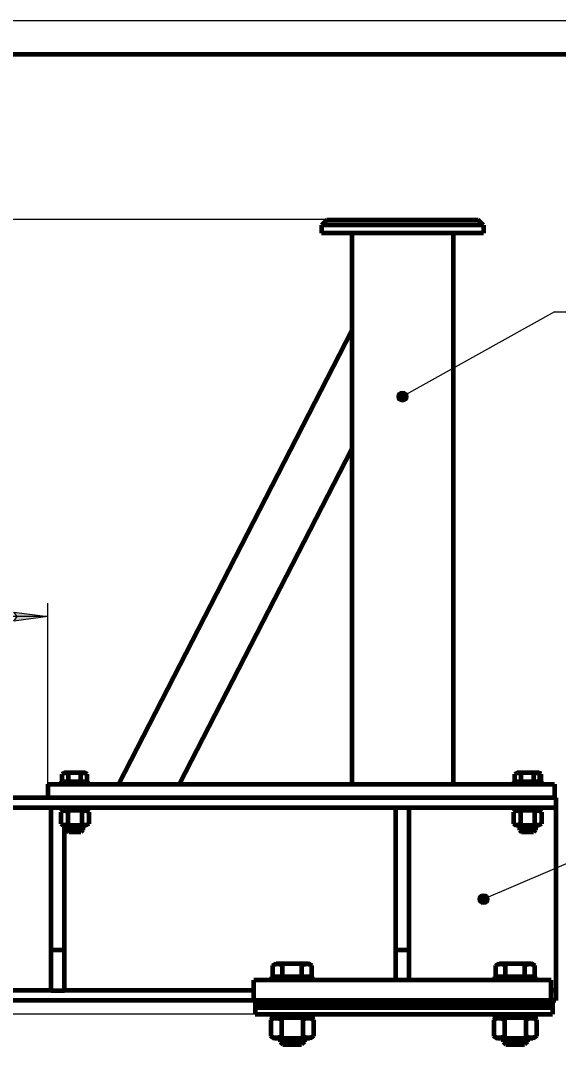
# Model space of a CAD drawing. Header units: millimetres. Extents: x 0 to 420, y 0 to 297.
# Drawn here: x 260.1 to 339.8, y 145.5 to 297 of the extents above; entities that cross this region are included whole.
import ezdxf

# ---------------------------------------------------------------- set-up
doc = ezdxf.new("R2010")
doc.units = ezdxf.units.MM
doc.linetypes.add('K5LT_BASIC', pattern=[0])
doc.linetypes.add('K5LT_THIN', pattern=[0])
doc.layers.add('Системный слой', color=7, linetype='Continuous')
doc.layers.add('Системный слой (1)', color=7, linetype='Continuous', true_color=0x6c6c6c)
doc.styles.add('KDIMTEXTSTYLE', font='GOST_AU.SHX', dxfattribs={"width": 0.96, "oblique": 15, "height": 5})
doc.styles.add('KTEXTSTYLE', font='GOST_AU.SHX', dxfattribs={"width": 0.96, "height": 5})
doc.dimstyles.new('KDIMSTYLE (0.10)', dxfattribs={"dimtxt": 5, "dimasz": 1, "dimexe": 2, "dimexo": 0, "dimgap": 1, "dimtad": 1, "dimlfac": 10, "dimtxsty": 'KDIMTEXTSTYLE', "dimsah": 1, "dimcen": 0, "dimdle": 1, "dimadec": 0, "dimazin": 0, "dimtfac": 0.667, "dimtmove": 0, "dimatfit": 3, "dimfxl": 1, "dimtvp": 1, "dimtolj": 1, "dimtzin": 0, "dimarcsym": 0})

# ---------------------------------------------------------------- blocks, each defined once
blk = doc.blocks.new('U0')
at = {"layer": 'Системный слой (1)', "color": 150, "linetype": 'K5LT_BASIC', "lineweight": 60, "true_color": 0x0080ff}
for p, q in [((294.66, 152.04), (178.34, 152.04)), ((339.34, 152.04), (338.84, 152.04))]:
    blk.add_line(p, q, dxfattribs=at)
blk = doc.blocks.new('U1')
at = {"layer": 'Системный слой (1)', "color": 150, "linetype": 'K5LT_BASIC', "lineweight": 60, "true_color": 0x0080ff}
blk.add_line((339.34, 180.54), (212.16, 180.54), dxfattribs=at)
blk = doc.blocks.new('U2')
at = {"layer": 'Системный слой (1)', "color": 150, "linetype": 'K5LT_BASIC', "lineweight": 60, "true_color": 0x0080ff}
for p, q in [((264.66, 153.54), (212.16, 153.54)), ((294.66, 153.54), (266.66, 153.54)), ((339.34, 153.54), (338.66, 153.54))]:
    blk.add_line(p, q, dxfattribs=at)
blk = doc.blocks.new('U3')
at = {"layer": 'Системный слой (1)', "color": 150, "linetype": 'K5LT_BASIC', "lineweight": 60, "true_color": 0x0080ff}
blk.add_line((339.34, 182.04), (237.66, 182.04), dxfattribs=at)
blk = doc.blocks.new('U8')
at = {"layer": 'Системный слой (1)', "color": 150, "linetype": 'K5LT_BASIC', "lineweight": 60, "true_color": 0x0080ff}
for p, q in [((333.34, 155.54), (330.34, 155.54)), ((336.34, 155.54), (333.34, 155.54))]:
    blk.add_line(p, q, dxfattribs=at)
blk = doc.blocks.new('U9')
at = {"layer": 'Системный слой (1)', "color": 150, "linetype": 'K5LT_BASIC', "lineweight": 60, "true_color": 0x0080ff}
for p, q in [((330.34, 149.54), (333.34, 149.54)), ((333.34, 149.54), (336.34, 149.54))]:
    blk.add_line(p, q, dxfattribs=at)
blk = doc.blocks.new('U10')
at = {"layer": 'Системный слой (1)', "color": 150, "linetype": 'K5LT_BASIC', "lineweight": 60, "true_color": 0x0080ff}
for p, q in [((300.34, 155.54), (297.34, 155.54)), ((303.34, 155.54), (300.34, 155.54))]:
    blk.add_line(p, q, dxfattribs=at)
blk = doc.blocks.new('U11')
at = {"layer": 'Системный слой (1)', "color": 150, "linetype": 'K5LT_BASIC', "lineweight": 60, "true_color": 0x0080ff}
for p, q in [((335.16, 177.24), (333.96, 177.24)), ((336.36, 177.24), (335.16, 177.24))]:
    blk.add_line(p, q, dxfattribs=at)
blk = doc.blocks.new('U12')
at = {"layer": 'Системный слой (1)', "color": 150, "linetype": 'K5LT_BASIC', "lineweight": 60, "true_color": 0x0080ff}
for p, q in [((335.16, 176.94), (334.26, 176.94)), ((336.06, 176.94), (335.16, 176.94))]:
    blk.add_line(p, q, dxfattribs=at)
blk = doc.blocks.new('U19')
at = {"layer": 'Системный слой (1)', "color": 150, "linetype": 'K5LT_BASIC', "lineweight": 60, "true_color": 0x0080ff}
for p, q in [((297.34, 149.54), (300.34, 149.54)), ((300.34, 149.54), (303.34, 149.54))]:
    blk.add_line(p, q, dxfattribs=at)
blk = doc.blocks.new('U21')
at = {"layer": 'Системный слой (1)', "color": 150, "linetype": 'K5LT_BASIC', "lineweight": 60, "true_color": 0x0080ff}
for p, q in [((268.16, 177.24), (266.96, 177.24)), ((269.36, 177.24), (268.16, 177.24))]:
    blk.add_line(p, q, dxfattribs=at)
blk = doc.blocks.new('U22')
at = {"layer": 'Системный слой (1)', "color": 150, "linetype": 'K5LT_BASIC', "lineweight": 60, "true_color": 0x0080ff}
for p, q in [((268.16, 176.94), (267.26, 176.94)), ((269.06, 176.94), (268.16, 176.94))]:
    blk.add_line(p, q, dxfattribs=at)
blk = doc.blocks.new('D0')
at = {"layer": 'Системный слой (1)'}
for points in [[(63.82, 262.54), (63.16, 267.54), (62.51, 262.54), (63.16, 263.04)], [(63.16, 150.04), (63.82, 155.04), (63.16, 154.54), (62.51, 155.04)]]:
    blk.add_hatch(color=7, dxfattribs=at).paths.add_polyline_path(points)
at = {"layer": 'Системный слой (1)', "color": 7, "linetype": 'K5LT_THIN', "lineweight": 18}
for p, q in [((305.46, 267.54), (61.16, 267.54)), ((62.51, 262.54), (63.16, 267.54)), ((63.16, 267.54), (63.82, 262.54)), ((63.16, 267.54), (63.16, 150.04)), ((63.16, 263.04), (62.51, 262.54)), ((63.82, 262.54), (63.16, 263.04)), ((63.16, 150.04), (62.51, 155.04)), ((62.51, 155.04), (63.16, 154.54)), ((63.16, 154.54), (63.82, 155.04)), ((63.82, 155.04), (63.16, 150.04)), ((294.84, 150.04), (61.16, 150.04))]:
    blk.add_line(p, q, dxfattribs=at)
blk.add_wipeout([(62.16, 201.2), (54.78, 201.2), (54.78, 215.77), (62.16, 215.77)]).dxf.layer = 'Системный слой (1)'
at = {"layer": 'Системный слой (1)', "color": 7, "insert": (55.58, 201.2), "char_height": 5, "attachment_point": 1, "rotation": 90, "style": 'KTEXTSTYLE'}
blk.add_mtext('\\H5.0;\\W1.000;\\Q15;\\Q15;\\W0.965;1175*', dxfattribs=at)
blk = doc.blocks.new('KDIMARROW_01')
at = {"layer": 'Системный слой'}
blk.add_hatch(color=0, dxfattribs=at).paths.add_polyline_path([(0, 0), (-5, 0.66), (-4.5, 0), (-5, -0.66)])
at = {"layer": 'Системный слой', "color": 0, "linetype": 'K5LT_THIN', "lineweight": 18}
for p, q in [((-4.5, 0), (-5, 0.66)), ((-5, 0.66), (0, 0)), ((0, 0), (-5, -0.66)), ((-5, -0.66), (-4.5, 0)), ((0, 0), (-1, 0))]:
    blk.add_line(p, q, dxfattribs=at)
blk = doc.blocks.new('D1')
at = {"layer": 'Системный слой (1)'}
for points in [[(242.66, 208.16), (242.16, 208.82), (242.66, 209.48), (237.66, 208.82)], [(264.16, 208.82), (259.16, 209.48), (259.66, 208.82), (259.16, 208.16)]]:
    blk.add_hatch(color=7, dxfattribs=at).paths.add_polyline_path(points)
at = {"layer": 'Системный слой (1)', "color": 7, "linetype": 'K5LT_THIN', "lineweight": 18}
for p, q in [((237.66, 184.04), (237.66, 210.82)), ((264.16, 184.04), (264.16, 210.82)), ((237.66, 208.82), (242.66, 209.48)), ((242.66, 209.48), (242.16, 208.82)), ((259.66, 208.82), (259.16, 209.48)), ((259.16, 209.48), (264.16, 208.82)), ((242.66, 208.16), (237.66, 208.82)), ((264.16, 208.82), (237.66, 208.82)), ((242.16, 208.82), (242.66, 208.16)), ((264.16, 208.82), (259.16, 208.16)), ((259.16, 208.16), (259.66, 208.82))]:
    blk.add_line(p, q, dxfattribs=at)
blk.add_wipeout([(245.37, 209.82), (245.37, 217.2), (256.01, 217.2), (256.01, 209.82)]).dxf.layer = 'Системный слой (1)'
at = {"layer": 'Системный слой (1)', "color": 7, "insert": (245.37, 216.41), "char_height": 5, "attachment_point": 1, "style": 'KTEXTSTYLE'}
blk.add_mtext('\\H5.0;\\W1.000;\\Q15;\\Q15;\\W0.965;265', dxfattribs=at)
blk = doc.blocks.new('U24')
at = {"layer": 'Системный слой (1)'}
blk.add_hatch(color=7, dxfattribs=at).paths.add_polyline_path([(317.46, 241.37), (317.38, 241.71), (317.16, 241.99), (316.84, 242.15), (316.48, 242.15), (316.16, 241.99), (315.94, 241.72), (315.86, 241.37), (315.94, 241.02), (316.16, 240.74), (316.47, 240.59), (316.83, 240.59), (317.15, 240.74), (317.38, 241.01), (317.46, 241.36)])
at = {"layer": 'Системный слой (1)', "color": 7, "linetype": 'K5LT_THIN', "lineweight": 18}
for q in [(316.66, 241.37), (348.67, 253.89)]:
    blk.add_line((339.16, 253.89), q, dxfattribs=at)
blk.add_arc((316.66, 241.37), 0.8, 0, 360, dxfattribs=at)
at = {"layer": 'Системный слой (1)', "color": 7, "insert": (341.16, 261.89), "char_height": 7, "attachment_point": 1, "style": 'KTEXTSTYLE'}
blk.add_mtext('\\H5.0;\\W1.000;\\Q15;\\Q15;\\W0.965;\\H7.00;{\\c16711680;1}', dxfattribs=at)
blk = doc.blocks.new('U25')
at = {"layer": 'Системный слой (1)'}
blk.add_hatch(color=7, dxfattribs=at).paths.add_polyline_path([(329.46, 167.04), (329.38, 167.38), (329.16, 167.66), (328.84, 167.82), (328.48, 167.82), (328.16, 167.66), (327.94, 167.39), (327.86, 167.04), (327.94, 166.69), (328.16, 166.41), (328.47, 166.26), (328.83, 166.26), (329.15, 166.41), (329.38, 166.68), (329.46, 167.03)])
at = {"layer": 'Системный слой (1)', "color": 7, "linetype": 'K5LT_THIN', "lineweight": 18}
for q in [(328.66, 167.04), (358.4, 175.23)]:
    blk.add_line((347.78, 175.23), q, dxfattribs=at)
blk.add_arc((328.66, 167.04), 0.8, 0, 360, dxfattribs=at)
at = {"layer": 'Системный слой (1)', "color": 7, "insert": (349.78, 183.23), "char_height": 7, "attachment_point": 1, "style": 'KTEXTSTYLE'}
blk.add_mtext('\\H5.0;\\W1.000;\\Q15;\\Q15;\\W0.965;\\H7.00;{\\c16711680;3}', dxfattribs=at)
blk = doc.blocks.new('U31')
at = {"layer": 'Системный слой (1)', "color": 150, "linetype": 'K5LT_BASIC', "lineweight": 60, "true_color": 0x0080ff}
for p, q in [((336.9, 185.67), (336.76, 185.69)), ((337.05, 185.62), (336.9, 185.67)), ((337.19, 185.55), (337.05, 185.62))]:
    blk.add_line(p, q, dxfattribs=at)
blk = doc.blocks.new('U95')
at = {"color": 7, "linetype": 'K5LT_THIN', "lineweight": 18}
blk.add_line((0, 297), (420, 297), dxfattribs=at)
at = {"color": 150, "linetype": 'K5LT_BASIC', "lineweight": 60, "true_color": 0x0080ff}
blk.add_line((20, 292), (415, 292), dxfattribs=at)

msp = doc.modelspace()

# ---------------------------------------------------------------- linework, layer by layer
at = {"layer": 'Системный слой (1)', "color": 150, "linetype": 'K5LT_BASIC', "lineweight": 60, "true_color": 0x0080ff}
for p, q in [((305.4581, 267.5375), (304.6581, 266.7375)), ((328.6581, 266.7375), (304.6581, 266.7375)), ((304.6581, 266.7375), (304.6581, 265.5375)), ((305.4581, 267.5375), (327.8581, 267.5375)), ((328.6581, 266.7375), (327.8581, 267.5375)), ((328.6581, 266.7375), (328.6581, 265.5375)), ((328.6581, 265.5375), (304.6581, 265.5375)), ((309.1581, 265.5375), (309.1581, 184.0375)), ((324.1581, 265.5375), (324.1581, 184.0375)), ((274.674, 184.0375), (309.1581, 251.0898)), ((283.67, 184.0375), (309.1581, 233.5976)), ((266.3105, 185.5484), (266.6381, 185.7375)), ((266.3105, 184.4375), (266.3105, 185.5484)), ((269.6781, 185.7375), (266.6381, 185.7375)), ((267.2343, 184.4375), (267.2343, 185.5484)), ((269.0818, 184.4375), (269.0818, 185.5484)), ((270.0056, 185.5484), (269.6781, 185.7375)), ((270.0056, 184.4375), (270.0056, 185.5484)), ((333.3105, 185.5484), (333.6381, 185.7375)), ((333.3105, 184.4375), (333.3105, 185.5484)), ((336.6781, 185.7375), (333.6381, 185.7375)), ((334.2343, 184.4375), (334.2343, 185.5484)), ((336.0818, 184.4375), (336.0818, 185.5484)), ((337.0056, 185.5484), (336.6781, 185.7375)), ((336.8592, 185.7375), (336.6781, 185.7375)), ((337.1867, 185.5484), (336.8592, 185.7375)), ((337.0056, 184.4375), (337.0056, 185.5484)), ((337.1867, 184.4375), (337.1867, 185.5484)), ((264.1581, 184.0375), (339.1581, 184.0375)), ((264.1581, 184.0375), (264.1581, 182.0375)), ((266.2081, 184.0375), (266.2081, 184.4375)), ((266.2081, 184.4375), (270.1081, 184.4375)), ((270.1081, 184.0375), (270.1081, 184.4375)), ((333.2081, 184.0375), (333.2081, 184.4375)), ((333.2081, 184.4375), (337.1081, 184.4375)), ((337.1081, 184.4375), (337.2892, 184.4375)), ((337.1081, 184.0375), (337.1081, 184.4375)), ((337.2892, 184.0375), (337.2892, 184.4375)), ((339.1581, 184.0375), (339.1581, 182.0375)), ((339.3392, 182.0375), (339.3392, 180.5375)), ((264.6581, 159.5375), (264.6581, 180.5375)), ((266.2081, 180.5375), (266.2081, 180.1375)), ((270.1081, 180.5375), (270.1081, 180.1375)), ((315.6581, 159.5375), (315.6581, 180.5375)), ((317.6581, 159.5375), (317.6581, 180.5375)), ((333.2081, 180.5375), (333.2081, 180.1375)), ((337.1081, 180.5375), (337.1081, 180.1375)), ((339.3392, 180.5375), (339.3392, 178.7375)), ((266.4481, 180.1375), (266.0796, 179.9248)), ((266.0796, 179.9248), (266.0796, 178.2002)), ((270.1081, 180.1375), (266.2081, 180.1375)), ((267.1188, 179.9248), (267.1188, 178.2002)), ((269.1973, 179.9248), (269.1973, 178.2002)), ((269.8681, 180.1375), (270.2365, 179.9248)), ((270.2365, 179.9248), (270.2365, 178.2002)), ((333.4481, 180.1375), (333.0796, 179.9248)), ((333.0796, 179.9248), (333.0796, 178.2002)), ((337.1081, 180.1375), (333.2081, 180.1375)), ((334.1188, 179.9248), (334.1188, 178.2002)), ((336.1973, 179.9248), (336.1973, 178.2002)), ((336.8681, 180.1375), (337.2365, 179.9248)), ((337.2365, 179.9248), (337.2365, 178.2002)), ((339.3392, 178.7375), (339.3392, 155.3375)), ((266.0796, 178.2002), (266.4481, 177.9875)), ((266.4481, 177.9875), (269.8681, 177.9875)), ((266.6581, 159.5375), (266.6581, 177.9875)), ((266.9581, 177.9875), (266.9581, 177.2375)), ((266.9581, 177.2375), (267.2581, 176.9375)), ((269.3581, 177.2375), (269.0581, 176.9375)), ((269.3581, 177.9875), (269.3581, 177.2375)), ((270.2365, 178.2002), (269.8681, 177.9875)), ((333.0796, 178.2002), (333.4481, 177.9875)), ((333.4481, 177.9875), (336.8681, 177.9875)), ((333.9581, 177.9875), (333.9581, 177.2375)), ((333.9581, 177.2375), (334.2581, 176.9375)), ((336.3581, 177.2375), (336.0581, 176.9375)), ((336.3581, 177.9875), (336.3581, 177.2375)), ((337.2365, 178.2002), (336.8681, 177.9875)), ((264.6581, 153.5375), (264.6581, 159.5375)), ((264.6581, 159.5375), (266.6581, 159.5375)), ((266.6581, 153.5375), (266.6581, 159.5375)), ((315.6581, 155.0375), (315.6581, 159.5375)), ((315.6581, 159.5375), (317.6581, 159.5375)), ((317.6581, 155.0375), (317.6581, 159.5375)), ((297.4525, 157.242), (297.9642, 157.5375)), ((297.9642, 157.5375), (302.7142, 157.5375)), ((303.226, 157.242), (302.7142, 157.5375)), ((330.4525, 157.242), (330.9642, 157.5375)), ((330.9642, 157.5375), (335.7142, 157.5375)), ((336.226, 157.242), (335.7142, 157.5375)), ((297.4525, 155.5375), (297.4525, 157.242)), ((298.8958, 155.5375), (298.8958, 157.242)), ((301.7826, 155.5375), (301.7826, 157.242)), ((303.226, 155.5375), (303.226, 157.242)), ((330.4525, 155.5375), (330.4525, 157.242)), ((331.8958, 155.5375), (331.8958, 157.242)), ((334.7826, 155.5375), (334.7826, 157.242)), ((336.226, 155.5375), (336.226, 157.242)), ((294.6581, 152.0375), (294.6581, 155.0375)), ((338.6581, 155.0375), (294.6581, 155.0375)), ((297.3392, 155.0375), (297.3392, 155.5375)), ((303.3392, 155.0375), (303.3392, 155.5375)), ((330.3392, 155.0375), (330.3392, 155.5375)), ((336.3392, 155.0375), (336.3392, 155.5375)), ((338.6581, 152.0375), (338.6581, 155.0375)), ((339.3392, 155.3375), (339.3392, 153.5375)), ((264.6581, 153.5375), (266.6581, 153.5375)), ((339.3392, 153.5375), (339.3392, 152.0375)), ((338.6581, 152.0375), (294.6581, 152.0375)), ((294.8392, 152.0375), (294.8392, 151.9375)), ((294.8392, 151.9375), (338.8392, 151.9375)), ((294.8392, 151.9375), (294.8392, 151.8375)), ((338.8392, 151.9375), (294.8392, 151.9375)), ((294.8392, 151.8375), (294.8392, 151.5375)), ((338.8392, 151.8375), (294.8392, 151.8375)), ((294.8392, 151.8375), (338.8392, 151.8375)), ((294.8392, 151.5375), (338.8392, 151.5375)), ((294.8392, 151.5375), (294.8392, 151.0375)), ((338.8392, 151.5375), (294.8392, 151.5375)), ((338.8392, 152.0375), (338.6581, 152.0375)), ((338.8392, 152.0375), (338.8392, 151.9375)), ((338.8392, 151.9375), (338.8392, 151.8375)), ((338.8392, 151.8375), (338.8392, 151.5375)), ((338.8392, 151.5375), (338.8392, 151.0375)), ((294.8392, 151.0375), (294.8392, 150.0375)), ((294.8392, 151.0375), (338.8392, 151.0375)), ((294.8392, 151.0375), (338.8392, 151.0375)), ((294.8392, 150.0375), (338.8392, 150.0375)), ((297.3392, 150.0375), (297.3392, 149.5375)), ((303.3392, 150.0375), (303.3392, 149.5375)), ((330.3392, 150.0375), (330.3392, 149.5375)), ((336.3392, 150.0375), (336.3392, 149.5375)), ((338.8392, 151.0375), (338.8392, 150.0375)), ((297.7267, 149.5375), (297.1638, 149.2125)), ((297.1638, 149.2125), (297.1638, 146.7625)), ((298.7515, 149.2125), (298.7515, 146.7625)), ((301.9269, 149.2125), (301.9269, 146.7625)), ((302.9517, 149.5375), (303.5146, 149.2125)), ((303.5146, 149.2125), (303.5146, 146.7625)), ((330.7267, 149.5375), (330.1638, 149.2125)), ((330.1638, 149.2125), (330.1638, 146.7625)), ((331.7515, 149.2125), (331.7515, 146.7625)), ((334.9269, 149.2125), (334.9269, 146.7625)), ((335.9517, 149.5375), (336.5146, 149.2125)), ((336.5146, 149.2125), (336.5146, 146.7625)), ((297.1638, 146.7625), (297.7267, 146.4375)), ((302.9517, 146.4375), (297.7267, 146.4375)), ((298.5392, 146.4375), (298.5392, 145.9375)), ((298.5392, 145.9375), (302.1392, 145.9375)), ((298.5392, 145.9375), (298.9392, 145.5375)), ((298.9392, 145.5375), (301.7392, 145.5375)), ((302.1392, 145.9375), (301.7392, 145.5375)), ((302.1392, 146.4375), (302.1392, 145.9375)), ((303.5146, 146.7625), (302.9517, 146.4375)), ((330.1638, 146.7625), (330.7267, 146.4375)), ((335.9517, 146.4375), (330.7267, 146.4375)), ((331.5392, 146.4375), (331.5392, 145.9375)), ((331.5392, 145.9375), (335.1392, 145.9375)), ((331.5392, 145.9375), (331.9392, 145.5375)), ((331.9392, 145.5375), (334.7392, 145.5375)), ((335.1392, 145.9375), (334.7392, 145.5375)), ((335.1392, 146.4375), (335.1392, 145.9375)), ((336.5146, 146.7625), (335.9517, 146.4375))]:
    msp.add_line(p, q, dxfattribs=at)
at = {"layer": 'Системный слой (1)', "color": 7, "linetype": 'K5LT_THIN', "lineweight": 18}
for p, q in [((267.1204, 177.9875), (267.1204, 177.2375)), ((267.1204, 177.2375), (267.1204, 177.0751)), ((269.1957, 177.9875), (269.1957, 177.2375)), ((269.1957, 177.2375), (269.1957, 177.0751)), ((334.1204, 177.9875), (334.1204, 177.2375)), ((334.1204, 177.2375), (334.1204, 177.0751)), ((336.1957, 177.9875), (336.1957, 177.2375)), ((336.1957, 177.2375), (336.1957, 177.0751)), ((298.7557, 146.4375), (298.7557, 145.9375)), ((298.7557, 145.9375), (298.7557, 145.721)), ((301.9227, 146.4375), (301.9227, 145.9375)), ((301.9227, 145.9375), (301.9227, 145.721)), ((331.7557, 146.4375), (331.7557, 145.9375)), ((331.7557, 145.9375), (331.7557, 145.721)), ((334.9227, 146.4375), (334.9227, 145.9375)), ((334.9227, 145.9375), (334.9227, 145.721))]:
    msp.add_line(p, q, dxfattribs=at)
at = {"layer": 'Системный слой (1)', "color": 150, "linetype": 'K5LT_BASIC', "lineweight": 60, "true_color": 0x0080ff}
for points, knots in [([(334.2343, 185.5484), (334.2028, 185.5666), (334.1503, 185.5946), (334.0829, 185.6247), (334.0251, 185.647), (333.9765, 185.6623), (333.9233, 185.6755), (333.8827, 185.683), (333.835, 185.6889), (333.7884, 185.6919), (333.7345, 185.6909), (333.683, 185.6862), (333.6331, 185.678), (333.5762, 185.6647), (333.5051, 185.6425), (333.4137, 185.6046), (333.3469, 185.5694), (333.3105, 185.5484)], [0, 0, 0, 0, 1.88979329, 3.12827342, 3.97396019, 5.2759734, 5.96225261, 7.06223471, 7.62070709, 8.71525498, 9.7460926, 10.72175699, 11.68134955, 12.62902123, 14.02181603, 15.8203813, 18, 18, 18, 18]), ([(337.0056, 185.5484), (336.9741, 185.5666), (336.9215, 185.5946), (336.8542, 185.6247), (336.7964, 185.647), (336.7478, 185.6623), (336.6946, 185.6755), (336.654, 185.683), (336.6063, 185.6889), (336.5596, 185.6919), (336.5058, 185.6909), (336.4543, 185.6862), (336.4044, 185.678), (336.3475, 185.6647), (336.2764, 185.6425), (336.185, 185.6046), (336.1181, 185.5694), (336.0818, 185.5484)], [0, 0, 0, 0, 1.88979329, 3.12827342, 3.97396019, 5.2759734, 5.96225261, 7.06223471, 7.62070709, 8.71525498, 9.7460926, 10.72175699, 11.68134955, 12.62902123, 14.02181603, 15.8203813, 18, 18, 18, 18]), ([(334.1188, 179.9248), (334.0834, 179.9452), (334.031, 179.9732), (333.9553, 180.0078), (333.8904, 180.0335), (333.8288, 180.0529), (333.7797, 180.0651), (333.7449, 180.0722), (333.7126, 180.0775), (333.6801, 180.0816), (333.6376, 180.0851), (333.5864, 180.0862), (333.5366, 180.0834), (333.489, 180.0782), (333.4425, 180.0705), (333.3874, 180.0577), (333.3246, 180.0391), (333.2214, 180.0006), (333.1372, 179.958), (333.0796, 179.9248)], [0, 0, 0, 0, 2.09977032, 3.08031788, 4.41551132, 5.86219267, 6.62472512, 7.23145174, 7.84692746, 8.46745232, 9.08439912, 10.26857259, 11.37758321, 11.91306333, 12.97927728, 14.03224581, 15.06895869, 16.58730312, 20, 20, 20, 20]), ([(337.2365, 179.9248), (337.2011, 179.9452), (337.1487, 179.9732), (337.073, 180.0078), (337.0081, 180.0335), (336.9465, 180.0529), (336.8974, 180.0651), (336.8626, 180.0722), (336.8303, 180.0775), (336.7978, 180.0816), (336.7552, 180.0851), (336.704, 180.0862), (336.6543, 180.0834), (336.6067, 180.0782), (336.5602, 180.0705), (336.5051, 180.0577), (336.4423, 180.0391), (336.3391, 180.0006), (336.2549, 179.958), (336.1973, 179.9248)], [0, 0, 0, 0, 2.09977032, 3.08031788, 4.41551132, 5.86219267, 6.62472512, 7.23145174, 7.84692746, 8.46745232, 9.08439912, 10.26857259, 11.37758321, 11.91306333, 12.97927728, 14.03224581, 15.06895869, 16.58730312, 20, 20, 20, 20]), ([(333.0796, 178.2002), (333.1151, 178.1797), (333.1674, 178.1518), (333.2431, 178.1172), (333.3081, 178.0915), (333.3696, 178.0721), (333.4188, 178.0599), (333.4535, 178.0528), (333.4858, 178.0475), (333.5183, 178.0434), (333.5609, 178.0399), (333.6121, 178.0388), (333.6618, 178.0416), (333.7094, 178.0468), (333.7559, 178.0545), (333.8111, 178.0673), (333.8738, 178.0859), (333.9771, 178.1244), (334.0613, 178.167), (334.1188, 178.2002)], [0, 0, 0, 0, 2.09977032, 3.08031788, 4.41551132, 5.86219267, 6.62472512, 7.23145174, 7.84692746, 8.46745232, 9.08439912, 10.26857259, 11.37758321, 11.91306333, 12.97927728, 14.03224581, 15.06895869, 16.58730312, 20, 20, 20, 20]), ([(336.1973, 178.2002), (336.2328, 178.1797), (336.2851, 178.1518), (336.3608, 178.1172), (336.4257, 178.0915), (336.4873, 178.0721), (336.5365, 178.0599), (336.5712, 178.0528), (336.6035, 178.0475), (336.636, 178.0434), (336.6786, 178.0399), (336.7298, 178.0388), (336.7795, 178.0416), (336.8271, 178.0468), (336.8736, 178.0545), (336.9288, 178.0673), (336.9915, 178.0859), (337.0948, 178.1244), (337.179, 178.167), (337.2365, 178.2002)], [0, 0, 0, 0, 2.09977032, 3.08031788, 4.41551132, 5.86219267, 6.62472512, 7.23145174, 7.84692746, 8.46745232, 9.08439912, 10.26857259, 11.37758321, 11.91306333, 12.97927728, 14.03224581, 15.06895869, 16.58730312, 20, 20, 20, 20]), ([(330.4525, 157.242), (330.5017, 157.2705), (330.5744, 157.3093), (330.6796, 157.3573), (330.7521, 157.386), (330.8191, 157.4086), (330.8725, 157.4243), (330.9235, 157.437), (330.9718, 157.4468), (331.0166, 157.4542), (331.0618, 157.4598), (331.1144, 157.4642), (331.172, 157.466), (331.2281, 157.4644), (331.2748, 157.4609), (331.3272, 157.4551), (331.3918, 157.4445), (331.4684, 157.4267), (331.5555, 157.4008), (331.6989, 157.3474), (331.8159, 157.2882), (331.8958, 157.242)], [0, 0, 0, 0, 2.30974736, 3.38834967, 4.85706245, 5.63835449, 6.44841194, 7.28719763, 7.95459691, 8.6316202, 9.31419756, 9.99283903, 10.99975125, 11.91189096, 12.51534154, 13.10436966, 14.27720501, 15.4354704, 16.57585456, 18.24603343, 22, 22, 22, 22]), ([(334.7826, 157.242), (334.8318, 157.2705), (334.9046, 157.3093), (335.0097, 157.3573), (335.0822, 157.386), (335.1492, 157.4086), (335.2026, 157.4243), (335.2536, 157.437), (335.3019, 157.4468), (335.3467, 157.4542), (335.3919, 157.4598), (335.4445, 157.4642), (335.5022, 157.466), (335.5582, 157.4644), (335.6049, 157.4609), (335.6573, 157.4551), (335.7219, 157.4445), (335.7985, 157.4267), (335.8857, 157.4008), (336.0291, 157.3474), (336.146, 157.2882), (336.226, 157.242)], [0, 0, 0, 0, 2.30974736, 3.38834967, 4.85706245, 5.63835449, 6.44841194, 7.28719763, 7.95459691, 8.6316202, 9.31419756, 9.99283903, 10.99975125, 11.91189096, 12.51534154, 13.10436966, 14.27720501, 15.4354704, 16.57585456, 18.24603343, 22, 22, 22, 22]), ([(330.1638, 149.2125), (330.218, 149.2438), (330.298, 149.2864), (330.4136, 149.3393), (330.4934, 149.3709), (330.5671, 149.3957), (330.6258, 149.413), (330.682, 149.4269), (330.735, 149.4378), (330.7844, 149.4459), (330.8341, 149.4521), (330.8919, 149.4568), (330.9553, 149.4588), (331.0169, 149.4571), (331.0683, 149.4532), (331.126, 149.4468), (331.1971, 149.4352), (331.2813, 149.4156), (331.3772, 149.3871), (331.5349, 149.3284), (331.6636, 149.2633), (331.7515, 149.2125)], [0, 0, 0, 0, 2.30974736, 3.38834967, 4.85706245, 5.63835449, 6.44841194, 7.28719763, 7.95459691, 8.6316202, 9.31419756, 9.99283903, 10.99975125, 11.91189096, 12.51534154, 13.10436966, 14.27720501, 15.4354704, 16.57585456, 18.24603343, 22, 22, 22, 22]), ([(334.9269, 149.2125), (334.9811, 149.2438), (335.0611, 149.2864), (335.1768, 149.3393), (335.2565, 149.3709), (335.3302, 149.3957), (335.3889, 149.413), (335.4451, 149.4269), (335.4981, 149.4378), (335.5475, 149.4459), (335.5972, 149.4521), (335.655, 149.4568), (335.7185, 149.4588), (335.7801, 149.4571), (335.8315, 149.4532), (335.8891, 149.4468), (335.9602, 149.4352), (336.0444, 149.4156), (336.1403, 149.3871), (336.2981, 149.3284), (336.4267, 149.2633), (336.5146, 149.2125)], [0, 0, 0, 0, 2.30974736, 3.38834967, 4.85706245, 5.63835449, 6.44841194, 7.28719763, 7.95459691, 8.6316202, 9.31419756, 9.99283903, 10.99975125, 11.91189096, 12.51534154, 13.10436966, 14.27720501, 15.4354704, 16.57585456, 18.24603343, 22, 22, 22, 22]), ([(298.7515, 146.7625), (298.6973, 146.7312), (298.6173, 146.6885), (298.5017, 146.6357), (298.4219, 146.6041), (298.3482, 146.5793), (298.2895, 146.562), (298.2333, 146.5481), (298.1803, 146.5372), (298.1309, 146.5291), (298.0812, 146.5229), (298.0234, 146.5182), (297.96, 146.5162), (297.8983, 146.5179), (297.847, 146.5218), (297.7893, 146.5281), (297.7182, 146.5398), (297.634, 146.5594), (297.5381, 146.5879), (297.3804, 146.6466), (297.2517, 146.7117), (297.1638, 146.7625)], [0, 0, 0, 0, 2.30974736, 3.38834967, 4.85706245, 5.63835449, 6.44841194, 7.28719763, 7.95459691, 8.6316202, 9.31419756, 9.99283903, 10.99975125, 11.91189096, 12.51534154, 13.10436966, 14.27720501, 15.4354704, 16.57585456, 18.24603343, 22, 22, 22, 22]), ([(303.5146, 146.7625), (303.4605, 146.7312), (303.3804, 146.6885), (303.2648, 146.6357), (303.185, 146.6041), (303.1113, 146.5793), (303.0526, 146.562), (302.9965, 146.5481), (302.9434, 146.5372), (302.8941, 146.5291), (302.8444, 146.5229), (302.7866, 146.5182), (302.7231, 146.5162), (302.6615, 146.5179), (302.6101, 146.5218), (302.5524, 146.5281), (302.4814, 146.5398), (302.3971, 146.5594), (302.3012, 146.5879), (302.1435, 146.6466), (302.0149, 146.7117), (301.9269, 146.7625)], [0, 0, 0, 0, 2.30974736, 3.38834967, 4.85706245, 5.63835449, 6.44841194, 7.28719763, 7.95459691, 8.6316202, 9.31419756, 9.99283903, 10.99975125, 11.91189096, 12.51534154, 13.10436966, 14.27720501, 15.4354704, 16.57585456, 18.24603343, 22, 22, 22, 22]), ([(331.7515, 146.7625), (331.6973, 146.7312), (331.6173, 146.6885), (331.5017, 146.6357), (331.4219, 146.6041), (331.3482, 146.5793), (331.2895, 146.562), (331.2333, 146.5481), (331.1803, 146.5372), (331.1309, 146.5291), (331.0812, 146.5229), (331.0234, 146.5182), (330.96, 146.5162), (330.8983, 146.5179), (330.847, 146.5218), (330.7893, 146.5281), (330.7182, 146.5398), (330.634, 146.5594), (330.5381, 146.5879), (330.3804, 146.6466), (330.2517, 146.7117), (330.1638, 146.7625)], [0, 0, 0, 0, 2.30974736, 3.38834967, 4.85706245, 5.63835449, 6.44841194, 7.28719763, 7.95459691, 8.6316202, 9.31419756, 9.99283903, 10.99975125, 11.91189096, 12.51534154, 13.10436966, 14.27720501, 15.4354704, 16.57585456, 18.24603343, 22, 22, 22, 22]), ([(336.5146, 146.7625), (336.4605, 146.7312), (336.3804, 146.6885), (336.2648, 146.6357), (336.185, 146.6041), (336.1113, 146.5793), (336.0526, 146.562), (335.9965, 146.5481), (335.9434, 146.5372), (335.8941, 146.5291), (335.8444, 146.5229), (335.7866, 146.5182), (335.7231, 146.5162), (335.6615, 146.5179), (335.6101, 146.5218), (335.5524, 146.5281), (335.4814, 146.5398), (335.3971, 146.5594), (335.3012, 146.5879), (335.1435, 146.6466), (335.0149, 146.7117), (334.9269, 146.7625)], [0, 0, 0, 0, 2.30974736, 3.38834967, 4.85706245, 5.63835449, 6.44841194, 7.28719763, 7.95459691, 8.6316202, 9.31419756, 9.99283903, 10.99975125, 11.91189096, 12.51534154, 13.10436966, 14.27720501, 15.4354704, 16.57585456, 18.24603343, 22, 22, 22, 22])]:
    msp.add_open_spline(points, degree=3, knots=knots, dxfattribs=at)

# ---------------------------------------------------------------- block references
at = {"layer": 'Системный слой (1)'}
for name in ['U24', 'U31', 'U3', 'U25', 'U1', 'U21', 'U11', 'U22', 'U12', 'U10', 'U8', 'U2', 'U0', 'U19', 'U9']:
    msp.add_blockref(name, (0, 0), dxfattribs=at)

# ---------------------------------------------------------------- next in the draw order: dimensions: what is measured, and where the dimension line sits
at = {"layer": 'Системный слой (1)', "color": 7}
dim = msp.add_linear_dim(base=(63.1648, 267.5375), p1=(294.8392, 150.0375), p2=(305.4581, 267.5375), angle=90, dimstyle='KDIMSTYLE (0.10)', override={"dimexo": 0, "dimpost": '\\H5.0;\\W0.965;\\Q15;<>\\H5.0;\\W0.965;\\Q15;\\Q15;*', "dimblk1": 'KDIMARROW_01', "dimblk2": 'KDIMARROW_01', "dimse1": 0, "dimse2": 0, "dimclrt": 7, "dimtol": 1, "dimtp": 0, "dimtm": 0, "dimtdec": 5, "dimtolj": 1}, dxfattribs=at)
dim.commit()
dim.dimension.update_dxf_attribs({"geometry": 'D0', "text_midpoint": (63.1648, 208.7875), "dimtype": 160})

# ---------------------------------------------------------------- next in the draw order: linework, layer by layer
at = {"layer": 'Системный слой (1)', "color": 150, "linetype": 'K5LT_BASIC', "lineweight": 60, "true_color": 0x0080ff}
for points, knots in [([(267.2343, 185.5484), (267.2028, 185.5666), (267.1503, 185.5946), (267.0829, 185.6247), (267.0251, 185.647), (266.9765, 185.6623), (266.9233, 185.6755), (266.8827, 185.683), (266.835, 185.6889), (266.7884, 185.6919), (266.7345, 185.6909), (266.683, 185.6862), (266.6331, 185.678), (266.5762, 185.6647), (266.5051, 185.6425), (266.4137, 185.6046), (266.3469, 185.5694), (266.3105, 185.5484)], [0, 0, 0, 0, 1.88979329, 3.12827342, 3.97396019, 5.2759734, 5.96225261, 7.06223471, 7.62070709, 8.71525498, 9.7460926, 10.72175699, 11.68134955, 12.62902123, 14.02181603, 15.8203813, 18, 18, 18, 18]), ([(270.0056, 185.5484), (269.9741, 185.5666), (269.9215, 185.5946), (269.8542, 185.6247), (269.7964, 185.647), (269.7478, 185.6623), (269.6946, 185.6755), (269.654, 185.683), (269.6063, 185.6889), (269.5596, 185.6919), (269.5058, 185.6909), (269.4543, 185.6862), (269.4044, 185.678), (269.3475, 185.6647), (269.2764, 185.6425), (269.185, 185.6046), (269.1181, 185.5694), (269.0818, 185.5484)], [0, 0, 0, 0, 1.88979329, 3.12827342, 3.97396019, 5.2759734, 5.96225261, 7.06223471, 7.62070709, 8.71525498, 9.7460926, 10.72175699, 11.68134955, 12.62902123, 14.02181603, 15.8203813, 18, 18, 18, 18]), ([(267.1188, 179.9248), (267.0834, 179.9452), (267.031, 179.9732), (266.9553, 180.0078), (266.8904, 180.0335), (266.8288, 180.0529), (266.7797, 180.0651), (266.7449, 180.0722), (266.7126, 180.0775), (266.6801, 180.0816), (266.6376, 180.0851), (266.5864, 180.0862), (266.5366, 180.0834), (266.489, 180.0782), (266.4425, 180.0705), (266.3874, 180.0577), (266.3246, 180.0391), (266.2214, 180.0006), (266.1372, 179.958), (266.0796, 179.9248)], [0, 0, 0, 0, 2.09977032, 3.08031788, 4.41551132, 5.86219267, 6.62472512, 7.23145174, 7.84692746, 8.46745232, 9.08439912, 10.26857259, 11.37758321, 11.91306333, 12.97927728, 14.03224581, 15.06895869, 16.58730312, 20, 20, 20, 20]), ([(270.2365, 179.9248), (270.2011, 179.9452), (270.1487, 179.9732), (270.073, 180.0078), (270.0081, 180.0335), (269.9465, 180.0529), (269.8974, 180.0651), (269.8626, 180.0722), (269.8303, 180.0775), (269.7978, 180.0816), (269.7552, 180.0851), (269.704, 180.0862), (269.6543, 180.0834), (269.6067, 180.0782), (269.5602, 180.0705), (269.5051, 180.0577), (269.4423, 180.0391), (269.3391, 180.0006), (269.2549, 179.958), (269.1973, 179.9248)], [0, 0, 0, 0, 2.09977032, 3.08031788, 4.41551132, 5.86219267, 6.62472512, 7.23145174, 7.84692746, 8.46745232, 9.08439912, 10.26857259, 11.37758321, 11.91306333, 12.97927728, 14.03224581, 15.06895869, 16.58730312, 20, 20, 20, 20]), ([(266.0796, 178.2002), (266.1151, 178.1797), (266.1674, 178.1518), (266.2431, 178.1172), (266.3081, 178.0915), (266.3696, 178.0721), (266.4188, 178.0599), (266.4535, 178.0528), (266.4858, 178.0475), (266.5183, 178.0434), (266.5609, 178.0399), (266.6121, 178.0388), (266.6618, 178.0416), (266.7094, 178.0468), (266.7559, 178.0545), (266.8111, 178.0673), (266.8738, 178.0859), (266.9771, 178.1244), (267.0613, 178.167), (267.1188, 178.2002)], [0, 0, 0, 0, 2.09977032, 3.08031788, 4.41551132, 5.86219267, 6.62472512, 7.23145174, 7.84692746, 8.46745232, 9.08439912, 10.26857259, 11.37758321, 11.91306333, 12.97927728, 14.03224581, 15.06895869, 16.58730312, 20, 20, 20, 20]), ([(269.1973, 178.2002), (269.2328, 178.1797), (269.2851, 178.1518), (269.3608, 178.1172), (269.4257, 178.0915), (269.4873, 178.0721), (269.5365, 178.0599), (269.5712, 178.0528), (269.6035, 178.0475), (269.636, 178.0434), (269.6786, 178.0399), (269.7298, 178.0388), (269.7795, 178.0416), (269.8271, 178.0468), (269.8736, 178.0545), (269.9288, 178.0673), (269.9915, 178.0859), (270.0948, 178.1244), (270.179, 178.167), (270.2365, 178.2002)], [0, 0, 0, 0, 2.09977032, 3.08031788, 4.41551132, 5.86219267, 6.62472512, 7.23145174, 7.84692746, 8.46745232, 9.08439912, 10.26857259, 11.37758321, 11.91306333, 12.97927728, 14.03224581, 15.06895869, 16.58730312, 20, 20, 20, 20]), ([(297.4525, 157.242), (297.5017, 157.2705), (297.5744, 157.3093), (297.6796, 157.3573), (297.7521, 157.386), (297.8191, 157.4086), (297.8725, 157.4243), (297.9235, 157.437), (297.9718, 157.4468), (298.0166, 157.4542), (298.0618, 157.4598), (298.1144, 157.4642), (298.172, 157.466), (298.2281, 157.4644), (298.2748, 157.4609), (298.3272, 157.4551), (298.3918, 157.4445), (298.4684, 157.4267), (298.5555, 157.4008), (298.6989, 157.3474), (298.8159, 157.2882), (298.8958, 157.242)], [0, 0, 0, 0, 2.30974736, 3.38834967, 4.85706245, 5.63835449, 6.44841194, 7.28719763, 7.95459691, 8.6316202, 9.31419756, 9.99283903, 10.99975125, 11.91189096, 12.51534154, 13.10436966, 14.27720501, 15.4354704, 16.57585456, 18.24603343, 22, 22, 22, 22]), ([(301.7826, 157.242), (301.8318, 157.2705), (301.9046, 157.3093), (302.0097, 157.3573), (302.0822, 157.386), (302.1492, 157.4086), (302.2026, 157.4243), (302.2536, 157.437), (302.3019, 157.4468), (302.3467, 157.4542), (302.3919, 157.4598), (302.4445, 157.4642), (302.5022, 157.466), (302.5582, 157.4644), (302.6049, 157.4609), (302.6573, 157.4551), (302.7219, 157.4445), (302.7985, 157.4267), (302.8857, 157.4008), (303.0291, 157.3474), (303.146, 157.2882), (303.226, 157.242)], [0, 0, 0, 0, 2.30974736, 3.38834967, 4.85706245, 5.63835449, 6.44841194, 7.28719763, 7.95459691, 8.6316202, 9.31419756, 9.99283903, 10.99975125, 11.91189096, 12.51534154, 13.10436966, 14.27720501, 15.4354704, 16.57585456, 18.24603343, 22, 22, 22, 22]), ([(297.1638, 149.2125), (297.218, 149.2438), (297.298, 149.2864), (297.4136, 149.3393), (297.4934, 149.3709), (297.5671, 149.3957), (297.6258, 149.413), (297.682, 149.4269), (297.735, 149.4378), (297.7844, 149.4459), (297.8341, 149.4521), (297.8919, 149.4568), (297.9553, 149.4588), (298.0169, 149.4571), (298.0683, 149.4532), (298.126, 149.4468), (298.1971, 149.4352), (298.2813, 149.4156), (298.3772, 149.3871), (298.5349, 149.3284), (298.6636, 149.2633), (298.7515, 149.2125)], [0, 0, 0, 0, 2.30974736, 3.38834967, 4.85706245, 5.63835449, 6.44841194, 7.28719763, 7.95459691, 8.6316202, 9.31419756, 9.99283903, 10.99975125, 11.91189096, 12.51534154, 13.10436966, 14.27720501, 15.4354704, 16.57585456, 18.24603343, 22, 22, 22, 22]), ([(301.9269, 149.2125), (301.9811, 149.2438), (302.0611, 149.2864), (302.1768, 149.3393), (302.2565, 149.3709), (302.3302, 149.3957), (302.3889, 149.413), (302.4451, 149.4269), (302.4981, 149.4378), (302.5475, 149.4459), (302.5972, 149.4521), (302.655, 149.4568), (302.7185, 149.4588), (302.7801, 149.4571), (302.8315, 149.4532), (302.8891, 149.4468), (302.9602, 149.4352), (303.0444, 149.4156), (303.1403, 149.3871), (303.2981, 149.3284), (303.4267, 149.2633), (303.5146, 149.2125)], [0, 0, 0, 0, 2.30974736, 3.38834967, 4.85706245, 5.63835449, 6.44841194, 7.28719763, 7.95459691, 8.6316202, 9.31419756, 9.99283903, 10.99975125, 11.91189096, 12.51534154, 13.10436966, 14.27720501, 15.4354704, 16.57585456, 18.24603343, 22, 22, 22, 22])]:
    msp.add_open_spline(points, degree=3, knots=knots, dxfattribs=at)

# ---------------------------------------------------------------- next in the draw order: dimensions: what is measured, and where the dimension line sits
at = {"layer": 'Системный слой (1)', "color": 7}
dim = msp.add_linear_dim(base=(264.1581, 208.8176), p1=(237.6581, 184.0375), p2=(264.1581, 184.0375), dimstyle='KDIMSTYLE (0.10)', override={"dimexo": 0, "dimpost": '\\H5.0;\\W0.965;\\Q15;<>', "dimblk1": 'KDIMARROW_01', "dimblk2": 'KDIMARROW_01', "dimse1": 0, "dimse2": 0, "dimclrt": 7, "dimtol": 1, "dimtp": 0, "dimtm": 0, "dimtdec": 5, "dimtolj": 1}, dxfattribs=at)
dim.commit()
dim.dimension.update_dxf_attribs({"geometry": 'D1', "text_midpoint": (250.9081, 208.8176), "dimtype": 160})

# ---------------------------------------------------------------- next in the draw order: block references
msp.add_blockref('U95', (0, 0))

doc.saveas('drawing.dxf')
